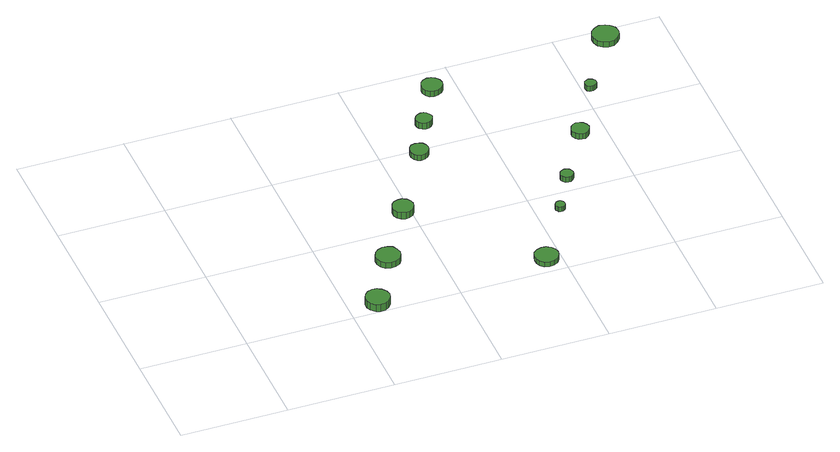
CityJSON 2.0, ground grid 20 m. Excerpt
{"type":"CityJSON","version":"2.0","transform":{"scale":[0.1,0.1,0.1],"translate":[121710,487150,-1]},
"CityObjects":{
"tree1":{"type":"SolitaryVegetationObject","attributes":{"function":"something"}},
"tree2":{"type":"SolitaryVegetationObject","attributes":{"function":"something"},"geometry":[{"type":"MultiSurface","lod":"1","boundaries":[[[0,1,2,3,4,5,6,7,8,9,10,11,12,13,14]],[[15,16,17,18,19,20,21,22,23,24,25,26,27,28,29]],[[0,29,28,1]],[[1,28,27,2]],[[2,27,26,3]],[[3,26,25,4]],[[4,25,24,5]],[[5,24,23,6]],[[6,23,22,7]],[[7,22,21,8]],[[8,21,20,9]],[[9,20,19,10]],[[10,19,18,11]],[[11,18,17,12]],[[12,17,16,13]],[[13,16,15,14]],[[14,15,29,0]]]}]},
"tree3":{"type":"SolitaryVegetationObject","attributes":{"function":"something"},"geometry":[{"type":"MultiSurface","lod":"1","boundaries":[[[30,31,32,33,34,35,36,37,38,39,40,41,42,43,44]],[[45,46,47,48,49,50,51,52,53,54,55,56,57,58,59]],[[30,59,58,31]],[[31,58,57,32]],[[32,57,56,33]],[[33,56,55,34]],[[34,55,54,35]],[[35,54,53,36]],[[36,53,52,37]],[[37,52,51,38]],[[38,51,50,39]],[[39,50,49,40]],[[40,49,48,41]],[[41,48,47,42]],[[42,47,46,43]],[[43,46,45,44]],[[44,45,59,30]]]}]},
"tree4":{"type":"SolitaryVegetationObject","attributes":{"function":"something"},"geometry":[{"type":"MultiSurface","lod":"1","boundaries":[[[60,61,62,63,64,65,66,67,68,69,70,71,72,73,74]],[[75,76,77,78,79,80,81,82,83,84,85,86,87,88,89]],[[60,89,88,61]],[[61,88,87,62]],[[62,87,86,63]],[[63,86,85,64]],[[64,85,84,65]],[[65,84,83,66]],[[66,83,82,67]],[[67,82,81,68]],[[68,81,80,69]],[[69,80,79,70]],[[70,79,78,71]],[[71,78,77,72]],[[72,77,76,73]],[[73,76,75,74]],[[74,75,89,60]]]}]},
"tree5":{"type":"SolitaryVegetationObject","attributes":{"function":"something"},"geometry":[{"type":"MultiSurface","lod":"1","boundaries":[[[90,91,92,93,94,95,96,97,98,99,100,101,102,103,104]],[[105,106,107,108,109,110,111,112,113,114,115,116,117,118,119]],[[90,119,118,91]],[[91,118,117,92]],[[92,117,116,93]],[[93,116,115,94]],[[94,115,114,95]],[[95,114,113,96]],[[96,113,112,97]],[[97,112,111,98]],[[98,111,110,99]],[[99,110,109,100]],[[100,109,108,101]],[[101,108,107,102]],[[102,107,106,103]],[[103,106,105,104]],[[104,105,119,90]]]}]},
"tree6":{"type":"SolitaryVegetationObject","attributes":{"function":"something"},"geometry":[{"type":"MultiSurface","lod":"1","boundaries":[[[120,121,122,123,124,125,126,127,128,129,130,131,132,133,134]],[[135,136,137,138,139,140,141,142,143,144,145,146,147,148,149]],[[120,149,148,121]],[[121,148,147,122]],[[122,147,146,123]],[[123,146,145,124]],[[124,145,144,125]],[[125,144,143,126]],[[126,143,142,127]],[[127,142,141,128]],[[128,141,140,129]],[[129,140,139,130]],[[130,139,138,131]],[[131,138,137,132]],[[132,137,136,133]],[[133,136,135,134]],[[134,135,149,120]]]}]},
"tree7":{"type":"SolitaryVegetationObject","attributes":{"function":"something"},"geometry":[{"type":"MultiSurface","lod":"1","boundaries":[[[150,151,152,153,154,155,156,157,158,159,160,161,162,163,164]],[[165,166,167,168,169,170,171,172,173,174,175,176,177,178,179]],[[150,179,178,151]],[[151,178,177,152]],[[152,177,176,153]],[[153,176,175,154]],[[154,175,174,155]],[[155,174,173,156]],[[156,173,172,157]],[[157,172,171,158]],[[158,171,170,159]],[[159,170,169,160]],[[160,169,168,161]],[[161,168,167,162]],[[162,167,166,163]],[[163,166,165,164]],[[164,165,179,150]]]}]},
"tree8":{"type":"SolitaryVegetationObject","attributes":{"function":"something"},"geometry":[{"type":"MultiSurface","lod":"1","boundaries":[[[180,181,182,183,184,185,186,187,188,189,190,191,192,193,194]],[[195,196,197,198,199,200,201,202,203,204,205,206,207,208,209]],[[180,209,208,181]],[[181,208,207,182]],[[182,207,206,183]],[[183,206,205,184]],[[184,205,204,185]],[[185,204,203,186]],[[186,203,202,187]],[[187,202,201,188]],[[188,201,200,189]],[[189,200,199,190]],[[190,199,198,191]],[[191,198,197,192]],[[192,197,196,193]],[[193,196,195,194]],[[194,195,209,180]]]}]},
"tree9":{"type":"SolitaryVegetationObject","attributes":{"function":"something"},"geometry":[{"type":"MultiSurface","lod":"1","boundaries":[[[210,211,212,213,214,215,216,217,218,219,220,221,222,223,224]],[[225,226,227,228,229,230,231,232,233,234,235,236,237,238,239]],[[210,239,238,211]],[[211,238,237,212]],[[212,237,236,213]],[[213,236,235,214]],[[214,235,234,215]],[[215,234,233,216]],[[216,233,232,217]],[[217,232,231,218]],[[218,231,230,219]],[[219,230,229,220]],[[220,229,228,221]],[[221,228,227,222]],[[222,227,226,223]],[[223,226,225,224]],[[224,225,239,210]]]}]},
"tree10":{"type":"SolitaryVegetationObject","attributes":{"function":"something"},"geometry":[{"type":"MultiSurface","lod":"1","boundaries":[[[240,241,242,243,244,245,246,247,248,249,250,251,252,253,254]],[[255,256,257,258,259,260,261,262,263,264,265,266,267,268,269]],[[240,269,268,241]],[[241,268,267,242]],[[242,267,266,243]],[[243,266,265,244]],[[244,265,264,245]],[[245,264,263,246]],[[246,263,262,247]],[[247,262,261,248]],[[248,261,260,249]],[[249,260,259,250]],[[250,259,258,251]],[[251,258,257,252]],[[252,257,256,253]],[[253,256,255,254]],[[254,255,269,240]]]}]},
"tree11":{"type":"SolitaryVegetationObject","attributes":{"function":"something"},"geometry":[{"type":"MultiSurface","lod":"1","boundaries":[[[270,271,272,273,274,275,276,277,278,279,280,281,282,283,284]],[[285,286,287,288,289,290,291,292,293,294,295,296,297,298,299]],[[270,299,298,271]],[[271,298,297,272]],[[272,297,296,273]],[[273,296,295,274]],[[274,295,294,275]],[[275,294,293,276]],[[276,293,292,277]],[[277,292,291,278]],[[278,291,290,279]],[[279,290,289,280]],[[280,289,288,281]],[[281,288,287,282]],[[282,287,286,283]],[[283,286,285,284]],[[284,285,299,270]]]}]},
"tree12":{"type":"SolitaryVegetationObject","attributes":{"function":"something"},"geometry":[{"type":"MultiSurface","lod":"1","boundaries":[[[300,301,302,303,304,305,306,307,308,309,310,311,312,313,314]],[[315,316,317,318,319,320,321,322,323,324,325,326,327,328,329]],[[300,329,328,301]],[[301,328,327,302]],[[302,327,326,303]],[[303,326,325,304]],[[304,325,324,305]],[[305,324,323,306]],[[306,323,322,307]],[[307,322,321,308]],[[308,321,320,309]],[[309,320,319,310]],[[310,319,318,311]],[[311,318,317,312]],[[312,317,316,313]],[[313,316,315,314]],[[314,315,329,300]]]}]},
"tree13":{"type":"SolitaryVegetationObject","attributes":{"function":"something"},"geometry":[{"type":"MultiSurface","lod":"1","boundaries":[[[330,331,332,333,334,335,336,337,338,339,340,341,342,343,344]],[[345,346,347,348,349,350,351,352,353,354,355,356,357,358,359]],[[330,359,358,331]],[[331,358,357,332]],[[332,357,356,333]],[[333,356,355,334]],[[334,355,354,335]],[[335,354,353,336]],[[336,353,352,337]],[[337,352,351,338]],[[338,351,350,339]],[[339,350,349,340]],[[340,349,348,341]],[[341,348,347,342]],[[342,347,346,343]],[[343,346,345,344]],[[344,345,359,330]]]}]}
},
"vertices":[
[276,24,19],[274,33,19],[268,41,19],[260,46,19],[251,47,19],[242,44,19],[235,37,19],[231,29,19],[231,19,19],[235,11,19],[242,4,19],[251,1,19],[260,2,19],[268,7,19],[274,15,19],[274,15,4],[268,7,4],[260,2,4],[251,1,4],[242,4,4],[235,11,4],[231,19,4],[231,29,4],[235,37,4],[242,44,4],[251,47,4],[260,46,4],[268,41,4],[274,33,4],[276,24,4],
[336,130,17],[334,140,17],[329,148,17],[320,152,17],[311,153,17],[302,150,17],[295,144,17],[291,135,17],[291,126,17],[295,117,17],[302,110,17],[311,108,17],[320,109,17],[329,113,17],[334,121,17],[334,121,4],[329,113,4],[320,109,4],[311,108,4],[302,110,4],[295,117,4],[291,126,4],[291,135,4],[295,144,4],[302,150,4],[311,153,4],[320,152,4],[329,148,4],[334,140,4],[336,130,4],
[406,248,18],[404,256,18],[399,263,18],[392,267,18],[384,267,18],[376,265,18],[370,259,18],[367,252,18],[367,244,18],[370,236,18],[376,231,18],[384,228,18],[392,229,18],[399,233,18],[404,240,18],[404,240,4],[399,233,4],[392,229,4],[384,228,4],[376,231,4],[370,236,4],[367,244,4],[367,252,4],[370,259,4],[376,265,4],[384,267,4],[392,267,4],[399,263,4],[404,256,4],[406,248,4],
[594,33,16],[592,42,16],[587,49,16],[579,54,16],[570,55,16],[561,52,16],[554,46,16],[551,37,16],[551,28,16],[554,20,16],[561,14,16],[570,11,16],[579,12,16],[587,17,16],[592,24,16],[592,24,6],[587,17,6],[579,12,6],[570,11,6],[561,14,6],[554,20,6],[551,28,6],[551,37,6],[554,46,6],[561,52,6],[570,55,6],[579,54,6],[587,49,6],[592,42,6],[594,33,6],
[488,389,16],[486,396,16],[482,402,16],[476,405,16],[468,406,16],[461,404,16],[456,399,16],[453,392,16],[453,385,16],[456,378,16],[461,373,16],[468,371,16],[476,372,16],[482,376,16],[486,381,16],[486,381,5],[482,376,5],[476,372,5],[468,371,5],[461,373,5],[456,378,5],[453,385,5],[453,392,5],[456,399,5],[461,404,5],[468,406,5],[476,405,5],[482,402,5],[486,396,5],[488,389,5],
[524,465,18],[522,471,18],[518,477,18],[513,480,18],[507,480,18],[501,478,18],[496,474,18],[493,468,18],[493,462,18],[496,456,18],[501,452,18],[507,450,18],[513,451,18],[518,454,18],[522,459,18],[522,459,5],[518,454,5],[513,451,5],[507,450,5],[501,452,5],[496,456,5],[493,462,5],[493,468,5],[496,474,5],[501,478,5],[507,480,5],[513,480,5],[518,477,5],[522,471,5],[524,465,5],
[654,157,16],[653,161,16],[651,164,16],[648,166,16],[644,166,16],[640,165,16],[638,162,16],[636,159,16],[636,155,16],[638,152,16],[640,149,16],[644,148,16],[648,148,16],[651,150,16],[653,153,16],[653,153,6],[651,150,6],[648,148,6],[644,148,6],[640,149,6],[638,152,6],[636,155,6],[636,159,6],[638,162,6],[640,165,6],[644,166,6],[648,166,6],[651,164,6],[653,161,6],[654,157,6],
[575,549,17],[573,557,17],[568,564,17],[561,568,17],[553,569,17],[545,566,17],[539,561,17],[536,553,17],[536,545,17],[539,538,17],[545,532,17],[553,530,17],[561,531,17],[568,535,17],[573,541,17],[573,541,5],[568,535,5],[561,531,5],[553,530,5],[545,532,5],[539,538,5],[536,545,5],[536,553,5],[539,561,5],[545,566,5],[553,569,5],[561,568,5],[568,564,5],[573,557,5],[575,549,5],
[699,234,16],[698,238,16],[695,243,16],[691,245,16],[686,246,16],[681,244,16],[677,241,16],[675,236,16],[675,231,16],[677,227,16],[681,223,16],[686,222,16],[691,222,16],[695,225,16],[698,229,16],[698,229,5],[695,225,5],[691,222,5],[686,222,5],[681,223,5],[677,227,5],[675,231,5],[675,236,5],[677,241,5],[681,244,5],[686,246,5],[691,245,5],[695,243,5],[698,238,5],[699,234,5],
[770,342,17],[768,349,17],[764,355,17],[758,358,17],[751,359,17],[745,357,17],[740,352,17],[737,346,17],[737,339,17],[740,332,17],[745,328,17],[751,326,17],[758,326,17],[764,330,17],[768,335,17],[768,335,5],[764,330,5],[758,326,5],[751,326,5],[745,328,5],[740,332,5],[737,339,5],[737,346,5],[740,352,5],[745,357,5],[751,359,5],[758,358,5],[764,355,5],[768,349,5],[770,342,5],
[827,456,16],[826,461,16],[823,464,16],[819,466,16],[815,467,16],[811,465,16],[807,463,16],[806,459,16],[806,454,16],[807,450,16],[811,447,16],[815,446,16],[819,446,16],[823,449,16],[826,452,16],[826,452,5],[823,449,5],[819,446,5],[815,446,5],[811,447,5],[807,450,5],[806,454,5],[806,459,5],[807,463,5],[811,465,5],[815,467,5],[819,466,5],[823,464,5],[826,461,5],[827,456,5],
[914,575,17],[912,585,17],[905,593,17],[897,598,17],[886,600,17],[877,596,17],[869,589,17],[865,580,17],[865,570,17],[869,560,17],[877,554,17],[886,550,17],[897,551,17],[905,557,17],[912,565,17],[912,565,6],[905,557,6],[897,551,6],[886,550,6],[877,554,6],[869,560,6],[865,570,6],[865,580,6],[869,589,6],[877,596,6],[886,600,6],[897,598,6],[905,593,6],[912,585,6],[914,575,6]
]}
